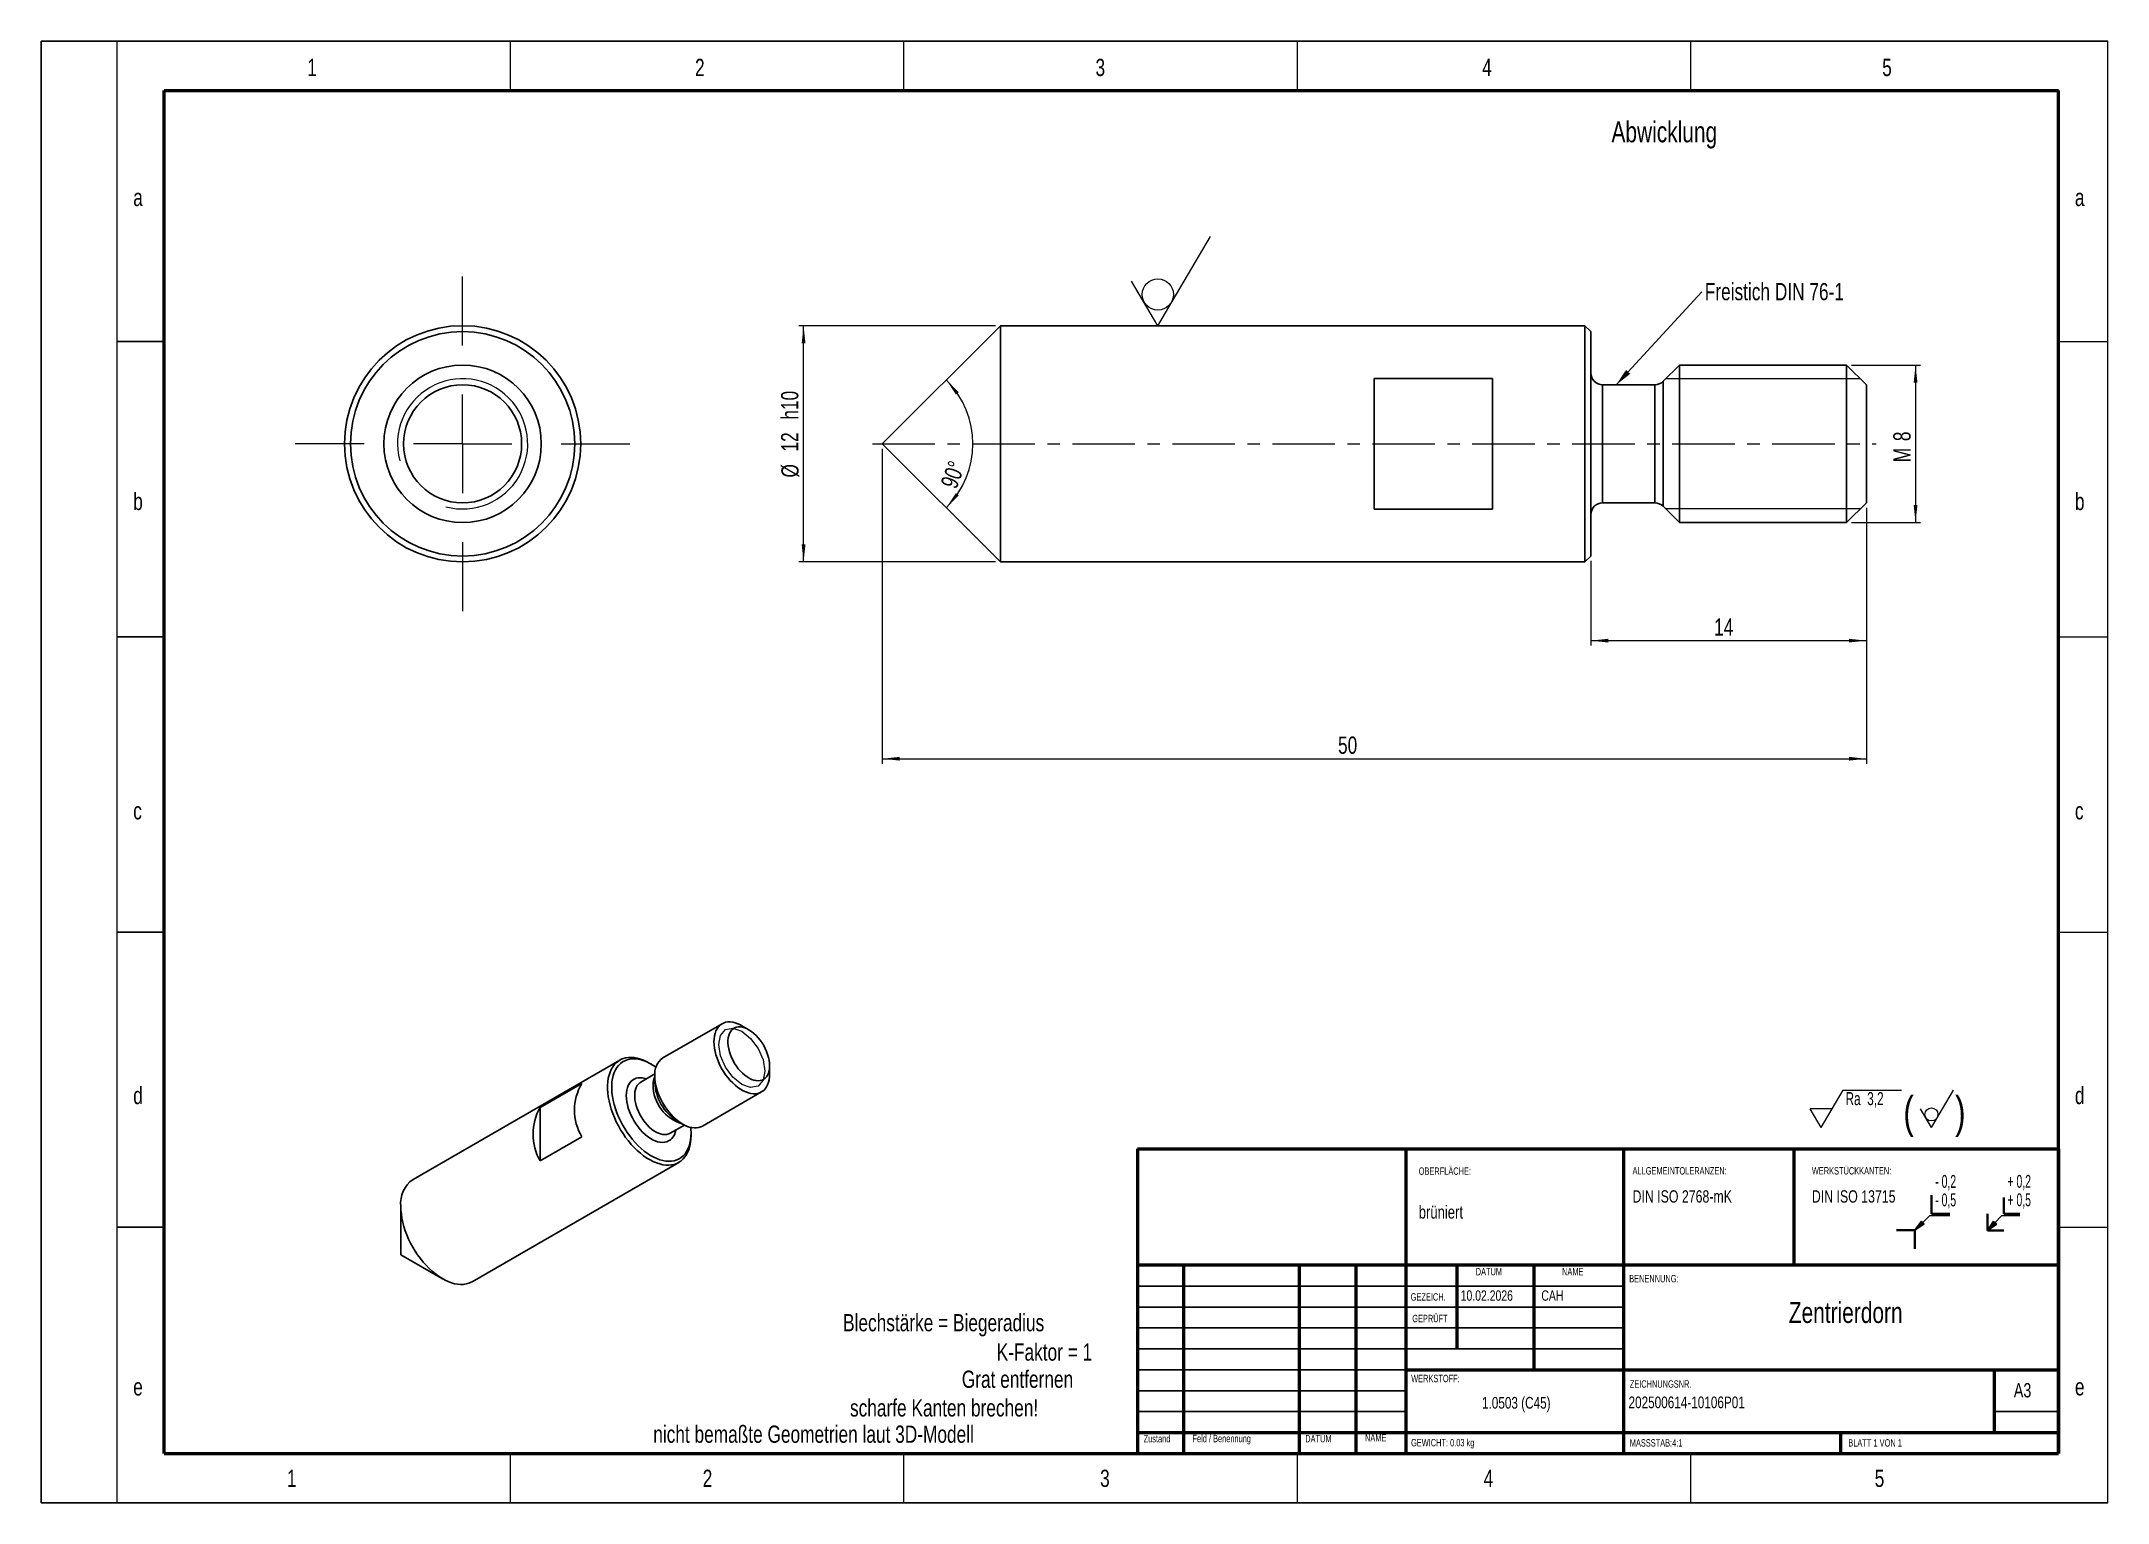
# Model space of a CAD drawing. Header units: millimetres. Extents: x 0 to 420, y 0 to 297.
import ezdxf

# ---------------------------------------------------------------- set-up
doc = ezdxf.new("R2010")
doc.units = ezdxf.units.MM
doc.header["$PDSIZE"] = -1
doc.linetypes.add('CENTERX2', pattern=[20.32, 12.7, -2.54, 2.54, -2.54])
doc.styles.add('SLDTEXTSTYLE0', font='TXT', dxfattribs={"width": 0.605})
doc.styles.add('SLDTEXTSTYLE1', font='TXT', dxfattribs={"width": 0.75})
doc.styles.add('SLDTEXTSTYLE2', font='TXT', dxfattribs={"width": 0.678571})
doc.styles.add('SLDTEXTSTYLE3', font='TXT', dxfattribs={"width": 0.692308})
doc.dimstyles.new('SLDDIMSTYLE0', dxfattribs={"dimtxt": 3.5, "dimasz": 3.556, "dimexe": 0, "dimexo": 0.0625, "dimgap": 0.875, "dimtad": 1, "dimlfac": 0.25, "dimrnd": 1e-09, "dimzin": 12, "dimdsep": 46, "dimtxsty": 'SLDTEXTSTYLE1', "dimsah": 1, "dimcen": 0.09, "dimadec": 0, "dimazin": 3, "dimtfac": 1, "dimtdec": 3, "dimtofl": 0, "dimtmove": 0, "dimatfit": 3, "dimfxl": 1, "dimfrac": 2, "dimtolj": 1, "dimarcsym": 0})
doc.dimstyles.new('SLDDIMSTYLE1', dxfattribs={"dimtxt": 3.5, "dimasz": 3.556, "dimexe": 0, "dimexo": 0.0625, "dimgap": 0.875, "dimtad": 1, "dimlfac": 0.25, "dimrnd": 1e-09, "dimzin": 12, "dimdsep": 46, "dimtxsty": 'SLDTEXTSTYLE1', "dimsah": 1, "dimcen": 0.09, "dimadec": 0, "dimazin": 3, "dimtfac": 1, "dimtdec": 3, "dimtofl": 0, "dimtmove": 0, "dimatfit": 3, "dimfxl": 1, "dimfrac": 2, "dimtolj": 1, "dimtzin": 12, "dimarcsym": 0})
doc.dimstyles.new('SLDDIMSTYLE2', dxfattribs={"dimtxt": 3.5, "dimasz": 3.556, "dimexe": 0, "dimexo": 0.0625, "dimgap": 0.875, "dimtad": 1, "dimdec": 4, "dimlfac": 0.25, "dimzin": 12, "dimdsep": 46, "dimtxsty": 'SLDTEXTSTYLE1', "dimsah": 1, "dimcen": 0.09, "dimazin": 3, "dimtfac": 1, "dimtdec": 3, "dimtofl": 0, "dimtmove": 0, "dimatfit": 3, "dimfxl": 1, "dimfrac": 2, "dimtolj": 1, "dimtzin": 12, "dimarcsym": 0})
doc.dimstyles.new('SLDDIMSTYLE3', dxfattribs={"dimtxt": 0.18, "dimasz": 3.556, "dimexe": 0, "dimexo": 0.0625, "dimgap": 0, "dimtad": 0, "dimtih": 1, "dimtoh": 1, "dimdec": 0, "dimrnd": 1e-09, "dimzin": 0, "dimdsep": 46, "dimtxsty": 'Standard', "dimsah": 1, "dimcen": 0.09, "dimadec": 0, "dimazin": 0, "dimtfac": 3.556, "dimtdec": 0, "dimtofl": 0, "dimtmove": 0, "dimatfit": 3, "dimfxl": 1, "dimfrac": 2, "dimtolj": 1, "dimtzin": 0, "dimarcsym": 0})

# ---------------------------------------------------------------- blocks, each defined once
blk = doc.blocks.new('SW_NOTE_0')
at = {"color": 0, "linetype": 'Continuous', "lineweight": 0, "insert": (0, 4.51), "char_height": 3.5, "attachment_point": 1, "style": 'SLDTEXTSTYLE0'}
blk.add_mtext('+ 0,5', dxfattribs=at)
blk = doc.blocks.new('SW_NOTE_0_1')
at = {"color": 0, "linetype": 'Continuous', "lineweight": 0, "insert": (0, 4.51), "char_height": 3.5, "attachment_point": 1, "style": 'SLDTEXTSTYLE0'}
blk.add_mtext('+ 0,2', dxfattribs=at)
blk = doc.blocks.new('SW_NOTE_0_2')
at = {"color": 0, "linetype": 'Continuous', "lineweight": 0, "insert": (0, 4.51), "char_height": 3.5, "attachment_point": 1, "style": 'SLDTEXTSTYLE0'}
blk.add_mtext('- 0,2', dxfattribs=at)
blk = doc.blocks.new('SW_NOTE_0_3')
at = {"color": 0, "linetype": 'Continuous', "lineweight": 0, "insert": (0, 4.51), "char_height": 3.5, "attachment_point": 1, "style": 'SLDTEXTSTYLE0'}
blk.add_mtext('- 0,5', dxfattribs=at)
blk = doc.blocks.new('Block3')
at = {"linetype": 'Continuous'}
for points in [[(735.45, 277.8), (737.92, 279.57), (737.22, 280.27)], [(755.16, 277.71), (757.62, 279.47), (756.78, 280.26)]]:
    blk.add_hatch(color=7, dxfattribs=at).paths.add_polyline_path(points, flags=0)
at = {"color": 7, "linetype": 'Continuous', "lineweight": 35}
for p, q in [((739.95, 287.3), (739.95, 282.3)), ((759.52, 286.66), (759.52, 282.3)), ((739.95, 282.3), (744.95, 282.3)), ((755.16, 277.71), (755.16, 282.3)), ((759.52, 282.3), (763.89, 282.3)), ((730.45, 277.8), (735.45, 277.8)), ((735.45, 277.8), (735.45, 272.8)), ((759.52, 277.71), (755.16, 277.71))]:
    blk.add_line(p, q, dxfattribs=at)
at = {"color": 7, "linetype": 'Continuous', "lineweight": 18}
for p, q in [((735.45, 277.8), (739.45, 281.8)), ((735.45, 277.8), (737.22, 280.27)), ((737.22, 280.27), (737.92, 279.57)), ((739.45, 281.8), (744.95, 281.8)), ((755.16, 277.71), (759.02, 281.8)), ((755.16, 277.71), (756.78, 280.26)), ((756.78, 280.26), (757.62, 279.47)), ((759.02, 281.8), (763.89, 281.8)), ((735.45, 277.8), (737.92, 279.57)), ((755.16, 277.71), (757.62, 279.47))]:
    blk.add_line(p, q, dxfattribs=at)
at = {"color": 7, "linetype": 'Continuous', "lineweight": 0}
for p in [(737.57, 279.92), (757.2, 279.87)]:
    blk.add_point(p, dxfattribs=at)
for name, p in [('SW_NOTE_0_2', (740.95, 288.28)), ('SW_NOTE_0_1', (760.52, 288.3)), ('SW_NOTE_0_3', (740.95, 283.28)), ('SW_NOTE_0', (760.52, 283.3))]:
    blk.add_blockref(name, p, dxfattribs=at)
blk = doc.blocks.new('SW_NOTE_0_4')
at = {"color": 0, "linetype": 'Continuous', "lineweight": 0}
for p, q in [((-4.95, -3.78), (-0.49, 3.78)), ((-0.49, 3.78), (11.39, 3.78)), ((17.46, -3.78), (21.92, 3.78)), ((-4.95, -3.78), (-7.18, 0)), ((-2.72, 0), (-7.18, 0)), ((17.46, -3.78), (15.23, 0))]:
    blk.add_line(p, q, dxfattribs=at)
blk.add_circle((17.46, -1.13), 1.32, dxfattribs=at)
at = {"color": 0, "linetype": 'Continuous', "lineweight": 0, "attachment_point": 1}
for s, insert, char_height, style in [('Ra  3,2', (0, 3.41), 2.646, 'SLDTEXTSTYLE2'), ('(', (11.75, 2.54), 6.35, 'SLDTEXTSTYLE1'), (')', (22.27, 2.54), 6.35, 'SLDTEXTSTYLE1')]:
    blk.add_mtext(s, dxfattribs=dict(at, insert=insert, char_height=char_height, style=style))
blk = doc.blocks.new('SW_NOTE_0_5')
at = {"color": 0, "linetype": 'Continuous', "lineweight": 0, "attachment_point": 1, "style": 'SLDTEXTSTYLE1'}
for s, insert, char_height in [('ALLGEMEINTOLERANZEN:', (0, 1.93), 1.5), ('DIN ISO 2768-mK', (0, -2.78), 2.5)]:
    blk.add_mtext(s, dxfattribs=dict(at, insert=insert, char_height=char_height))
blk = doc.blocks.new('SW_NOTE_0_6')
at = {"color": 0, "linetype": 'Continuous', "lineweight": 0, "attachment_point": 1, "style": 'SLDTEXTSTYLE1'}
for s, insert, char_height in [('WERKSTÜCKKANTEN:', (0, 1.93), 1.5), ('DIN ISO 13715', (0, -2.78), 2.5)]:
    blk.add_mtext(s, dxfattribs=dict(at, insert=insert, char_height=char_height))
blk = doc.blocks.new('SW_CENTERMARKSYMBOL_0')
at = {"color": 0, "linetype": 'Continuous', "lineweight": 18}
for p, q in [((0, 20), (0, 34)), ((0, 0), (0, 10)), ((-20, 0), (-34, 0)), ((0, 0), (-10, 0)), ((0, 0), (0, -10)), ((0, 0), (10, 0)), ((20, 0), (34, 0)), ((0, -20), (0, -34))]:
    blk.add_line(p, q, dxfattribs=at)
blk = doc.blocks.new('_D')
at = {"color": 7, "linetype": 'Continuous', "lineweight": 0}
for p, q in [((193.93, 239.2), (153.93, 239.2)), ((154.93, 191.2), (154.93, 239.2)), ((193.93, 191.2), (153.93, 191.2))]:
    blk.add_line(p, q, dxfattribs=at)
at = {"color": 7, "linetype": 'Continuous', "lineweight": 18}
for points in [[(154.93, 239.2), (154.54, 235.64), (155.31, 235.64)], [(154.93, 191.2), (155.31, 194.76), (154.54, 194.76)]]:
    blk.add_solid(points, dxfattribs=at)
at = {"color": 7, "linetype": 'Continuous', "lineweight": 18, "char_height": 3.5, "attachment_point": 1, "rotation": 90, "style": 'SLDTEXTSTYLE1'}
for s, insert in [('h10', (150.36, 220.11)), ('12', (150.36, 213.63)), ('%%c', (150.41, 208.35))]:
    blk.add_mtext(s, dxfattribs=dict(at, insert=insert))
blk = doc.blocks.new('_D_1')
at = {"color": 7, "linetype": 'Continuous', "lineweight": 0}
for p, q in [((370.93, 202.2), (370.93, 174.2)), ((314.93, 191.4), (314.93, 174.2)), ((314.93, 175.2), (370.93, 175.2))]:
    blk.add_line(p, q, dxfattribs=at)
at = {"color": 7, "linetype": 'Continuous', "lineweight": 18}
for points in [[(314.93, 175.2), (318.48, 174.82), (318.48, 175.58)], [(370.93, 175.2), (367.37, 175.58), (367.37, 174.82)]]:
    blk.add_solid(points, dxfattribs=at)
at = {"color": 7, "linetype": 'Continuous', "lineweight": 18, "insert": (339.99, 179.71), "char_height": 3.5, "attachment_point": 1, "style": 'SLDTEXTSTYLE1'}
blk.add_mtext('14', dxfattribs=at)
blk = doc.blocks.new('_D_2')
at = {"color": 7, "linetype": 'Continuous', "lineweight": 0}
for p, q in [((170.93, 214.2), (170.93, 150.2)), ((370.93, 202.2), (370.93, 150.2)), ((170.93, 151.2), (370.93, 151.2))]:
    blk.add_line(p, q, dxfattribs=at)
at = {"color": 7, "linetype": 'Continuous', "lineweight": 18}
for points in [[(170.93, 151.2), (174.48, 150.82), (174.48, 151.58)], [(370.93, 151.2), (367.37, 151.58), (367.37, 150.82)]]:
    blk.add_solid(points, dxfattribs=at)
at = {"color": 7, "linetype": 'Continuous', "lineweight": 18, "insert": (263.55, 155.71), "char_height": 3.5, "attachment_point": 1, "style": 'SLDTEXTSTYLE1'}
blk.add_mtext('50', dxfattribs=at)
blk = doc.blocks.new('_D_3')
at = {"color": 7, "linetype": 'Continuous', "lineweight": 18}
blk.add_arc((170.93, 215.2), 18.38, 315, 45, dxfattribs=at)
for points in [[(183.92, 228.2), (185.89, 225.21), (186.48, 225.69)], [(183.92, 202.2), (186.48, 204.7), (185.89, 205.19)]]:
    blk.add_solid(points, dxfattribs=at)
at = {"color": 7, "linetype": 'Continuous', "lineweight": 18, "insert": (182.69, 207.06), "char_height": 3.5, "attachment_point": 1, "rotation": 69.5822, "style": 'SLDTEXTSTYLE1'}
blk.add_mtext('90°', dxfattribs=at)
blk = doc.blocks.new('_D_4')
at = {"color": 7, "linetype": 'Continuous', "lineweight": 0}
for p, q in [((367.93, 231.2), (381.93, 231.2)), ((380.93, 231.2), (380.93, 199.2)), ((367.93, 199.2), (381.93, 199.2))]:
    blk.add_line(p, q, dxfattribs=at)
at = {"color": 7, "linetype": 'Continuous', "lineweight": 18}
for points in [[(380.93, 231.2), (380.54, 227.64), (381.31, 227.64)], [(380.93, 199.2), (381.31, 202.76), (380.54, 202.76)]]:
    blk.add_solid(points, dxfattribs=at)
at = {"color": 7, "linetype": 'Continuous', "lineweight": 18, "char_height": 3.5, "attachment_point": 1, "rotation": 90, "style": 'SLDTEXTSTYLE1'}
for s, insert in [('8', (376.41, 215.74)), ('M', (376.41, 211.45))]:
    blk.add_mtext(s, dxfattribs=dict(at, insert=insert))
blk = doc.blocks.new('SW_NOTE_0_7')
at = {"color": 0, "linetype": 'Continuous', "lineweight": 0, "insert": (0.61, 1.78), "char_height": 3.5, "attachment_point": 1, "style": 'SLDTEXTSTYLE1'}
blk.add_mtext('Freistich DIN 76-1', dxfattribs=at)
blk = doc.blocks.new('SW_SFSYMBOL_0')
at = {"color": 0, "linetype": 'Continuous', "lineweight": 0}
for q in [(10.70229, 11.79195), (-5.351145, 2.720975)]:
    blk.add_line((0, -6.35), q, dxfattribs=at)
blk.add_circle((0, 0), 3.175, dxfattribs=at)

msp = doc.modelspace()

# ---------------------------------------------------------------- linework, layer by layer
at = {"color": 7, "linetype": 'Continuous', "lineweight": 25}
for p, q in [((0.00398, 0.02368), (0.00398, 296.99171)), ((0.00398, 296.99171), (419.97522, 296.99171)), ((15.33844, 235.99171), (25.00398, 235.99171)), ((194.92576, 239.19913), (170.92576, 215.19913)), ((313.72576, 239.19913), (194.92576, 239.19913)), ((194.92576, 215.19913), (194.92576, 239.19913)), ((314.92576, 237.99913), (313.72576, 239.19913)), ((313.72576, 191.19913), (313.72576, 239.19913)), ((314.92576, 237.99913), (314.92576, 192.39913)), ((332.92576, 231.19913), (329.6287, 227.90207)), ((366.92576, 231.19913), (332.92576, 231.19913)), ((332.92576, 215.19913), (332.92576, 231.19913)), ((370.92576, 227.19913), (366.92576, 231.19913)), ((366.92576, 199.19913), (366.92576, 231.19913)), ((294.92576, 228.46563), (270.92576, 228.46563)), ((270.92576, 228.46563), (270.92576, 201.93263)), ((294.92576, 201.93263), (294.92576, 228.46563)), ((327.93164, 227.19913), (317.32576, 227.19913)), ((370.92576, 227.19913), (370.92576, 203.19913)), ((170.92576, 215.19913), (194.92576, 191.19913)), ((194.92576, 191.19913), (194.92576, 215.19913)), ((332.92576, 199.19913), (332.92576, 215.19913)), ((270.92576, 201.93263), (294.92576, 201.93263)), ((317.32576, 203.19913), (327.93164, 203.19913)), ((329.6287, 202.49619), (332.92576, 199.19913)), ((366.92576, 199.19913), (370.92576, 203.19913)), ((332.92576, 199.19913), (366.92576, 199.19913)), ((194.92576, 191.19913), (313.72576, 191.19913)), ((313.72576, 191.19913), (314.92576, 192.39913)), ((15.33844, 175.99171), (25.00398, 175.99171)), ((15.33844, 115.99171), (25.00398, 115.99171)), ((138.37081, 97.34955), (126.35, 90.41008)), ((143.78539, 96.13642), (142.37141, 96.95296)), ((117.56193, 89.95552), (75.55979, 65.7082)), ((123.98702, 89.11566), (123.56283, 89.36063)), ((148.02734, 87.15553), (148.02734, 88.78834)), ((109.84357, 85.22417), (101.35829, 80.32573)), ((124.70395, 87.1505), (121.83448, 85.49399)), ((124.69282, 86.74732), (124.69282, 85.40145)), ((101.35829, 69.49309), (101.35829, 80.32573)), ((134.34935, 76.5533), (146.37016, 83.49277)), ((127.83399, 75.10141), (130.70346, 76.75792)), ((129.18326, 77.62294), (130.34875, 76.9499)), ((101.35829, 69.49309), (109.84357, 74.39154)), ((132.04673, 74.66448), (132.04673, 75.15433)), ((87.55882, 44.92303), (129.56096, 69.17035)), ((73.07402, 60.21406), (73.07402, 50.41716)), ((15.33844, 55.99171), (25.00398, 55.99171)), ((73.07402, 50.41716), (81.55792, 45.51792)), ((321.57522, 44.02368), (222.77522, 44.02368)), ((321.57522, 39.77368), (222.77522, 39.77368)), ((321.57522, 35.52368), (222.77522, 35.52368)), ((321.57522, 31.27368), (222.77522, 31.27368)), ((277.37522, 27.02368), (222.77522, 27.02368)), ((277.37522, 22.77361), (222.77522, 22.77361)), ((277.37522, 18.52368), (222.77522, 18.52368)), ((409.97522, 18.52368), (396.97522, 18.52368)), ((0.00398, 0.02368), (419.97522, 0.02368))]:
    msp.add_line(p, q, dxfattribs=at)
at = {"color": 7, "linetype": 'Continuous', "lineweight": 18}
for p, q in [((15.33844, 296.99171), (15.33844, 0.02368)), ((95.30026, 296.99171), (95.30026, 286.99171)), ((175.26209, 296.99171), (175.26209, 286.99171)), ((255.22391, 296.99171), (255.22391, 286.99171)), ((335.18574, 296.99171), (335.18574, 286.99171)), ((419.97522, 0.02368), (419.97522, 296.99171)), ((409.97522, 235.99171), (419.97522, 235.99171)), ((369.68776, 228.43713), (330.16376, 228.43713)), ((369.68776, 201.96113), (330.16376, 201.96113)), ((409.97522, 175.99171), (419.97522, 175.99171)), ((409.97522, 115.99171), (419.97522, 115.99171)), ((409.97522, 55.99171), (419.97522, 55.99171)), ((95.30026, 10.02368), (95.30026, 0.02368)), ((175.26209, 10.02368), (175.26209, 0.02368)), ((255.22391, 10.02368), (255.22391, 0.02368)), ((335.18574, 10.02368), (335.18574, 0.02368))]:
    msp.add_line(p, q, dxfattribs=at)
at = {"color": 7, "linetype": 'Continuous', "lineweight": 50}
for p, q in [((25.00398, 10.02368), (25.00398, 286.99171)), ((25.00398, 286.99171), (409.97522, 286.99171)), ((409.97522, 10.02368), (409.97522, 286.99171)), ((222.77522, 71.898), (409.97522, 71.898)), ((222.77522, 71.898), (222.77522, 10.02368)), ((277.37522, 10.02368), (277.37522, 71.898)), ((321.57522, 71.898), (321.57522, 10.02368)), ((356.16678, 71.898), (356.16678, 48.27368)), ((409.97522, 71.898), (409.97522, 10.02368)), ((409.97522, 48.27368), (222.77522, 48.27368)), ((232.1767, 48.27368), (232.1767, 10.02368)), ((255.66793, 48.27368), (255.66793, 10.02368)), ((267.17415, 48.27368), (267.17415, 10.02368)), ((287.77522, 31.27368), (287.77522, 48.27368)), ((303.37522, 48.27368), (303.37522, 27.02368)), ((277.37522, 27.02368), (409.97522, 27.02368)), ((396.97522, 14.27368), (396.97522, 27.02368)), ((222.77522, 14.27368), (409.97522, 14.27368)), ((365.77522, 10.02368), (365.77522, 14.27368)), ((25.00398, 10.02368), (409.97522, 10.02368))]:
    msp.add_line(p, q, dxfattribs=at)
at = {"color": 8, "linetype": 'Continuous', "lineweight": 25}
for p, q in [((317.32576, 227.19913), (317.32576, 203.19913)), ((327.93164, 215.19913), (327.93164, 227.19913)), ((329.6287, 227.90207), (329.6287, 202.49619)), ((327.93164, 203.19913), (327.93164, 215.19913))]:
    msp.add_line(p, q, dxfattribs=at)
at = {"color": 7, "linetype": 'CENTERX2', "lineweight": 18}
msp.add_line((168.92576, 215.19913), (372.92576, 215.19913), dxfattribs=at)
at = {"color": 7, "linetype": 'Continuous', "lineweight": 25, "flags": 128}
for points in [[(148.02734, 87.15553), (148.00173, 86.54938), (147.92511, 85.97829), (147.7982, 85.44744), (147.62213, 84.96163), (147.3985, 84.52527), (147.12934, 84.14229), (146.81707, 83.81618), (146.46454, 83.54989), (146.07494, 83.34582), (145.65178, 83.20583), (145.19891, 83.13118), (144.72043, 83.12256), (144.22066, 83.18002), (143.70414, 83.30307), (143.17554, 83.49058), (142.63965, 83.74085), (142.10132, 84.05162), (141.56543, 84.42007), (141.03683, 84.84287), (140.52031, 85.31619), (140.02054, 85.83574), (139.54206, 86.39682), (139.08919, 86.99434), (138.66604, 87.62289), (138.27643, 88.27679), (137.9239, 88.95011), (137.61164, 89.63674), (137.34247, 90.33049), (137.11884, 91.02505), (136.94277, 91.71414), (136.81586, 92.39153), (136.73925, 93.05107), (136.71363, 93.68679), (136.73925, 94.29294), (136.81586, 94.86403), (136.94277, 95.39488), (137.11884, 95.88069), (137.34247, 96.31706), (137.61164, 96.70003), (137.9239, 97.02614), (138.27643, 97.29243), (138.66604, 97.4965), (139.08919, 97.63649), (139.54206, 97.71114), (140.02054, 97.71977), (140.52031, 97.6623), (141.03683, 97.53925), (141.56543, 97.35175), (142.10132, 97.10147), (142.37141, 96.95296)], [(148.02734, 88.78834), (148.00159, 89.34217), (147.92465, 89.919), (147.79746, 90.51183), (147.62156, 91.11348), (147.39909, 91.71663), (147.13274, 92.31397), (146.82575, 92.89824), (146.48185, 93.46235), (146.1052, 93.99945), (145.70039, 94.50303), (145.27233, 94.96698), (144.82621, 95.38565), (144.36744, 95.75397), (143.9016, 96.06747), (143.43435, 96.32234), (142.97134, 96.51548), (142.51821, 96.64456), (142.08045, 96.70801), (141.66338, 96.70505), (141.27206, 96.63573), (140.91124, 96.50088), (140.5853, 96.30213), (140.29819, 96.04192), (140.05341, 95.72338), (139.85392, 95.35039), (139.70214, 94.92748), (139.59992, 94.45978), (139.5485, 93.95296), (139.5485, 93.41319), (139.59992, 92.847), (139.70214, 92.26128), (139.85392, 91.66313), (140.05341, 91.05981), (140.29819, 90.45866), (140.5853, 89.86696), (140.91124, 89.29189), (141.27206, 88.74045), (141.66338, 88.21931), (142.08045, 87.73481), (142.51821, 87.29284), (142.97134, 86.89874), (143.43435, 86.55731), (143.9016, 86.2727), (144.36744, 86.04835), (144.82621, 85.88699), (145.27233, 85.79058), (145.70039, 85.76029), (146.1052, 85.79649), (146.48185, 85.89873), (146.82575, 86.06578), (147.13274, 86.29561), (147.39909, 86.58543), (147.62156, 86.93171), (147.79746, 87.33027), (147.92465, 87.77625), (148.00159, 88.26425), (148.02734, 88.78834)], [(132.04673, 74.66448), (132.02121, 73.91991), (131.94482, 73.20926), (131.81801, 72.53684), (131.64154, 71.90666), (131.41647, 71.32253), (131.14417, 70.78797), (130.82626, 70.30617), (130.46466, 69.88005), (130.06155, 69.51216), (129.61934, 69.20471), (129.1407, 68.95956), (128.62851, 68.77819), (128.08584, 68.66167), (127.51596, 68.61071), (126.92229, 68.62563), (126.30842, 68.70632), (125.67802, 68.8523), (125.0349, 69.0627), (124.38291, 69.33625), (123.72599, 69.6713), (123.06807, 70.06584), (122.41312, 70.5175), (121.76508, 71.02356), (121.12784, 71.58097), (120.50524, 72.18639), (119.90101, 72.83618), (119.31881, 73.52642), (118.76211, 74.25296), (118.23428, 75.01144), (117.73849, 75.79729), (117.27772, 76.60579), (116.85474, 77.43207), (116.4721, 78.27117), (116.13209, 79.11804), (115.83676, 79.96758), (115.58789, 80.81469), (115.38697, 81.65427), (115.23522, 82.48127), (115.13354, 83.29073), (115.08255, 84.07776), (115.08255, 84.83764), (115.13354, 85.5658), (115.23522, 86.25785), (115.38697, 86.90964), (115.58789, 87.51725), (115.83676, 88.07702), (116.13209, 88.58558), (116.4721, 89.03989), (116.85474, 89.43719), (117.27772, 89.77511), (117.73849, 90.05162), (118.23428, 90.26504), (118.76211, 90.4141), (119.31881, 90.4979), (119.90101, 90.51593), (120.50524, 90.4681), (121.12784, 90.35467), (121.76508, 90.17635), (122.41312, 89.93419), (123.06807, 89.62966), (123.56283, 89.36063)], [(124.93632, 88.50269), (124.46627, 88.82244), (123.82544, 89.2071), (123.18562, 89.53234), (122.55087, 89.79609), (121.92518, 89.99669), (121.31252, 90.13288), (120.71676, 90.20379), (120.14167, 90.20897), (119.59089, 90.14839), (119.06788, 90.02244), (118.57597, 89.8319), (118.11827, 89.578), (117.69766, 89.26232), (117.3168, 88.88686), (116.9781, 88.45401), (116.68372, 87.96649), (116.43549, 87.4274), (116.235, 86.84012), (116.08352, 86.20839), (115.98199, 85.53619), (115.93107, 84.82778), (115.93107, 84.08763), (115.98199, 83.32042), (116.08352, 82.531), (116.235, 81.72436), (116.43549, 80.90561), (116.68372, 80.07992), (116.9781, 79.25251), (117.3168, 78.42861), (117.69766, 77.61343), (118.11827, 76.81212), (118.57597, 76.02975), (119.06788, 75.27127), (119.59089, 74.54148), (120.14167, 73.84497), (120.71676, 73.18617), (121.31252, 72.56923), (121.92518, 71.99806), (122.55087, 71.47626), (123.18562, 71.00713), (123.82544, 70.59365), (124.46627, 70.23843), (125.10406, 69.9437), (125.73478, 69.71134), (126.35444, 69.54281), (126.95913, 69.43918), (127.54502, 69.40111), (128.1084, 69.42883), (128.64572, 69.52216), (129.15358, 69.68053), (129.62876, 69.90293), (130.06827, 70.18795), (130.46932, 70.53379), (130.82938, 70.93826), (131.14617, 71.39881), (131.41769, 71.91252), (131.64223, 72.47616), (131.81835, 73.08614), (131.94496, 73.73862), (132.02125, 74.42947), (132.04673, 75.15433), (132.04673, 75.15433)], [(134.34935, 76.5533), (134.05412, 76.40635), (133.63097, 76.26636), (133.1781, 76.19172), (132.69961, 76.18309), (132.19985, 76.24055), (131.68333, 76.3636), (131.15473, 76.55111), (130.61884, 76.80138), (130.08051, 77.11215), (129.54462, 77.4806), (129.01602, 77.9034), (128.4995, 78.37672), (127.99973, 78.89627), (127.52124, 79.45735), (127.06837, 80.05487), (126.64522, 80.68342), (126.25561, 81.33732), (125.90308, 82.01064), (125.59082, 82.69727), (125.32166, 83.39102), (125.09803, 84.08558), (124.92196, 84.77467), (124.79504, 85.45206), (124.71843, 86.1116), (124.69282, 86.74732)], [(132.04673, 75.15433), (132.02125, 75.90861), (131.99063, 76.28294)], [(87.55882, 44.92303), (87.38226, 44.82693), (86.88647, 44.61351), (86.35864, 44.46445), (85.80194, 44.38065), (85.21974, 44.36261), (84.61551, 44.41045), (83.99291, 44.52387), (83.35567, 44.7022), (82.70763, 44.94435), (82.05268, 45.24888), (81.39476, 45.61395), (80.73784, 46.03737), (80.08585, 46.51659), (79.44273, 47.04873), (78.81233, 47.63058), (78.19846, 48.25866), (77.60479, 48.92917), (77.03491, 49.6381), (76.49225, 50.38117), (75.98005, 51.15391), (75.50141, 51.95169), (75.0592, 52.76969), (74.65609, 53.60301), (74.29449, 54.44663), (73.97658, 55.29547), (73.70428, 56.14444), (73.47921, 56.98842), (73.30274, 57.82234), (73.17593, 58.64118), (73.09954, 59.44002), (73.07402, 60.21406)]]:
    msp.add_lwpolyline(points, dxfattribs=at)
at = {"color": 7, "linetype": 'Continuous', "lineweight": 18, "flags": 128}
msp.add_lwpolyline([(142.37049, 85.01648), (140.5794, 86.46186), (139.06099, 88.51001), (138.04642, 90.84911), (137.69015, 93.12306), (138.04642, 94.98568), (139.06099, 96.15338), (140.5794, 96.44841), (142.37049, 95.82584), (144.16158, 94.38046), (145.67999, 92.33232), (146.69456, 89.99321), (147.05083, 87.71926), (146.69456, 85.85665), (145.67999, 84.68894), (144.16158, 84.39391), (142.37049, 85.01648)], dxfattribs=at)
at = {"color": 8, "linetype": 'Continuous', "lineweight": 25, "flags": 128}
for points in [[(128.9756, 75.76044), (128.97266, 75.7455), (128.84339, 75.24359), (128.66428, 74.78852), (128.43716, 74.38495), (128.16436, 74.03704), (127.84868, 73.74833), (127.49336, 73.52181), (127.10205, 73.35979), (126.67876, 73.26393), (126.22783, 73.23523), (125.7539, 73.27397), (125.26182, 73.37975), (124.75665, 73.5515), (124.24357, 73.78745), (123.72785, 74.08517), (123.21477, 74.44161), (122.7096, 74.85312), (122.21752, 75.31548), (121.74359, 75.82393), (121.29267, 76.37326), (120.86938, 76.95783), (120.47806, 77.57165), (120.12274, 78.20842), (119.80707, 78.8616), (119.53426, 79.52448), (119.30714, 80.19028), (119.12803, 80.85215), (118.99876, 81.50331), (118.92066, 82.13707), (118.89454, 82.74692), (118.92066, 83.32662), (118.99876, 83.87021), (119.12803, 84.37212), (119.30714, 84.82719), (119.53426, 85.23076), (119.80707, 85.57868), (120.12274, 85.86738), (120.47806, 86.0939), (120.86938, 86.25592), (121.29267, 86.35178), (121.74359, 86.38048), (122.21752, 86.34174), (122.7096, 86.23596), (122.97609, 86.15303)], [(121.83448, 85.49399), (121.63484, 85.36227), (121.34773, 85.10205), (121.10295, 84.78351), (120.90346, 84.41052), (120.75168, 83.98761), (120.64946, 83.51991), (120.59804, 83.01309), (120.59804, 82.47332), (120.64946, 81.90713), (120.75168, 81.32141), (120.90346, 80.72326), (121.10295, 80.11995), (121.34773, 79.51879), (121.63484, 78.92709), (121.96078, 78.35202), (122.3216, 77.80058), (122.71292, 77.27944), (123.12999, 76.79494), (123.56775, 76.35297), (124.02088, 75.95887), (124.48388, 75.61744), (124.95114, 75.33283), (125.41698, 75.10848), (125.87575, 74.94712), (126.32187, 74.85071), (126.74993, 74.82042), (127.15474, 74.85662), (127.53139, 74.95886), (127.83399, 75.10141)]]:
    msp.add_lwpolyline(points, dxfattribs=at)
at = {"color": 7, "linetype": 'Continuous', "lineweight": 25}
for radius in [24, 22.8, 16, 12]:
    msp.add_circle((85.6266, 215.19913), radius, dxfattribs=at)
at = {"color": 7, "linetype": 'Continuous', "lineweight": 18}
msp.add_arc((85.6266, 215.19913), 13.238, 255, 195, dxfattribs=at)
at = {"color": 7, "linetype": 'Continuous', "lineweight": 25}
for centre, radius, start, end in [((317.32576, 229.59913), 2.4, 180, 270), ((327.93164, 229.59913), 2.4, 270, 315), ((317.32576, 200.79913), 2.4, 90, 180), ((327.93164, 200.79913), 2.4, 45, 90), ((128.61334, 87.17979), 3.9443, 125.0174236, 186.2947568), ((119.05913, 79.80786), 10.68938, 149.5556749, 210.4443251), ((111.00121, 74.90941), 11.05995, 150.6775689, 209.3224311), ((78.89535, 60.88966), 5.8604, 124.6922893, 186.6198911)]:
    msp.add_arc(centre, radius, start, end, dxfattribs=at)
at = {"color": 8, "linetype": 'Continuous', "lineweight": 25}
for centre, radius, start, end in [((128.35671, 85.01505), 4.0167, 155.8063686, 181.4757133), ((132.56417, 84.89051), 8.22285, 179.8530119, 253.8296536), ((134.39954, 85.81963), 9.71572, 182.4668453, 237.5277782)]:
    msp.add_arc(centre, radius, start, end, dxfattribs=at)

# ---------------------------------------------------------------- block references
at = {"color": 7, "linetype": 'Continuous', "lineweight": 0}
for name, p in [('SW_SFSYMBOL_0', (226.94166, 245.54913)), ('SW_CENTERMARKSYMBOL_0', (85.6266, 215.19913)), ('SW_NOTE_0_7', (337.48186, 246.0958)), ('SW_NOTE_0_4', (366.69953, 80.04318)), ('SW_NOTE_0_5', (323.40683, 66.28465)), ('SW_NOTE_0_6', (359.85409, 66.28465))]:
    msp.add_blockref(name, p, dxfattribs=at)
at = {"color": 7, "linetype": 'Continuous', "xscale": 0.75, "yscale": 0.75, "zscale": 0.75}
msp.add_blockref('Block3', (-170.78653, -152.97413), dxfattribs=at)

# ---------------------------------------------------------------- texts
at = {"color": 7, "linetype": 'Continuous', "lineweight": 0}
for s, insert, char_height, attachment_point, style in [('1', (54.04538, 293.43614), 3.5, 1, 'SLDTEXTSTYLE1'), ('2', (132.85921, 293.43614), 3.5, 1, 'SLDTEXTSTYLE1'), ('3', (214.25603, 293.43614), 3.5, 1, 'SLDTEXTSTYLE1'), ('4', (292.83629, 293.43614), 3.5, 1, 'SLDTEXTSTYLE1'), ('5', (374.14546, 293.43614), 3.5, 1, 'SLDTEXTSTYLE1'), ('Abwicklung', (319.12762, 280.70511), 4.233333, 1, 'SLDTEXTSTYLE1'), ('a', (18.67859, 267.0172), 3.5, 1, 'SLDTEXTSTYLE1'), ('a', (413.31537, 267.0172), 3.5, 1, 'SLDTEXTSTYLE1'), ('b', (18.67859, 205.23126), 3.5, 1, 'SLDTEXTSTYLE1'), ('b', (413.31537, 205.23126), 3.5, 1, 'SLDTEXTSTYLE1'), ('c', (18.67859, 142.37389), 3.5, 1, 'SLDTEXTSTYLE1'), ('c', (413.31537, 142.37389), 3.5, 1, 'SLDTEXTSTYLE1'), ('d', (18.67859, 84.51654), 3.5, 1, 'SLDTEXTSTYLE1'), ('d', (413.31537, 84.51654), 3.5, 1, 'SLDTEXTSTYLE1'), ('OBERFLÄCHE:', (279.95137, 68.15129), 1.5, 1, 'SLDTEXTSTYLE1'), ('brüniert', (279.95137, 60.39712), 2.645833, 1, 'SLDTEXTSTYLE1'), ('DATUM', (291.53587, 47.7227), 1.5, 1, 'SLDTEXTSTYLE1'), ('NAME', (309.08415, 47.7227), 1.5, 1, 'SLDTEXTSTYLE1'), ('BENENNUNG:', (322.73141, 46.30201), 1.5, 1, 'SLDTEXTSTYLE1'), ('GEZEICH.', (278.31627, 42.5842), 1.5, 1, 'SLDTEXTSTYLE1'), ('10.02.2026', (288.47206, 43.17255), 2.116667, 1, 'SLDTEXTSTYLE1'), ('CAH', (304.86848, 43.17867), 2.116667, 1, 'SLDTEXTSTYLE1'), ('Blechstärke = Biegeradius', (162.95561, 38.35072), 3.5, 1, 'SLDTEXTSTYLE1'), ('GEPRÜFT', (278.63976, 38.19921), 1.5, 1, 'SLDTEXTSTYLE1'), ('Zentrierdorn', (366.734, 40.77952), 4.2333333, 2, 'SLDTEXTSTYLE1'), ('K-Faktor = 1', (194.17356, 32.38182), 3.5, 1, 'SLDTEXTSTYLE1'), ('Grat entfernen', (187.08678, 26.86143), 3.5, 1, 'SLDTEXTSTYLE1'), ('WERKSTOFF:', (278.42108, 26.00974), 1.5, 1, 'SLDTEXTSTYLE1'), ('e', (18.67859, 25.30736), 3.5, 1, 'SLDTEXTSTYLE1'), ('scharfe Kanten brechen!', (164.36595, 21.03604), 3.5, 1, 'SLDTEXTSTYLE1'), ('1.0503 (C45)', (299.77948, 21.50925), 2.38125, 2, 'SLDTEXTSTYLE1'), ('202500614-10106P01', (322.58844, 21.59794), 2.38125, 1, 'SLDTEXTSTYLE1'), ('ZEICHNUNGSNR.', (322.84919, 24.89232), 1.5, 1, 'SLDTEXTSTYLE1'), ('A3', (400.89621, 24.32412), 2.910417, 1, 'SLDTEXTSTYLE1'), ('e', (413.31537, 25.30736), 3.5, 1, 'SLDTEXTSTYLE1'), ('nicht bemaßte Geometrien laut 3D-Modell', (124.3736, 15.69259), 3.5, 1, 'SLDTEXTSTYLE1'), ('Zustand', (224.03528, 13.77733), 1.5, 1, 'SLDTEXTSTYLE1'), ('Feld / Benennung', (233.97237, 13.81142), 1.5, 1, 'SLDTEXTSTYLE1'), ('DATUM', (256.88499, 13.77408), 1.5, 1, 'SLDTEXTSTYLE1'), ('NAME', (269.03482, 13.96085), 1.5, 1, 'SLDTEXTSTYLE1'), ('GEWICHT: 0.03 kg', (278.39303, 12.97299), 1.4986, 1, 'SLDTEXTSTYLE1'), ('MASSSTAB:4:1', (322.84919, 12.92377), 1.5, 1, 'SLDTEXTSTYLE1'), ('BLATT 1 VON 1', (367.25352, 12.92377), 1.5, 1, 'SLDTEXTSTYLE3'), ('1', (49.9256, 6.72208), 3.5, 1, 'SLDTEXTSTYLE1'), ('2', (134.42271, 6.72208), 3.5, 1, 'SLDTEXTSTYLE1'), ('3', (215.19429, 6.72208), 3.5, 1, 'SLDTEXTSTYLE1'), ('4', (293.14134, 6.72208), 3.5, 1, 'SLDTEXTSTYLE1'), ('5', (372.62669, 6.72208), 3.5, 1, 'SLDTEXTSTYLE1')]:
    msp.add_mtext(s, dxfattribs=dict(at, insert=insert, char_height=char_height, attachment_point=attachment_point, style=style))

# ---------------------------------------------------------------- dimensions: what is measured, and where the dimension line sits
at = {"color": 7, "linetype": 'Continuous', "lineweight": 18}
for base, p1, p2, text, dimstyle, picture, middle in [((154.92576, 239.19913), (194.92576, 191.19913), (194.92576, 239.19913), '%%c<>h10', 'SLDDIMSTYLE0', '_D', (154.92576, 218.22929)), ((380.92576, 199.19913), (366.92576, 231.19913), (366.92576, 199.19913), 'M<>', 'SLDDIMSTYLE1', '_D_4', (380.92576, 214.88876))]:
    dim = msp.add_linear_dim(base=base, p1=p1, p2=p2, angle=90, text=text, dimstyle=dimstyle, dxfattribs=at)
    dim.commit()
    dim.dimension.update_dxf_attribs({"geometry": picture, "text_midpoint": middle, "dimtype": 160})
dim = msp.add_angular_dim_2l(base=(189.30486, 215.19913), line1=((170.92576, 215.19913), (194.92576, 191.19913)), line2=((194.92576, 239.19913), (170.92576, 215.19913)), dimstyle='SLDDIMSTYLE2', dxfattribs=at)
dim.commit()
dim.dimension.update_dxf_attribs({"geometry": '_D_3', "text_midpoint": (188.15017, 208.78733), "dimtype": 162})
for base, p1, picture, middle in [((370.92576, 151.19913), (170.92576, 215.19913), '_D_2', (266.13245, 151.19913)), ((370.92576, 175.19913), (314.92576, 192.39913), '_D_1', (342.58031, 175.19913))]:
    dim = msp.add_linear_dim(base=base, p1=p1, p2=(370.92576, 203.19913), dimstyle='SLDDIMSTYLE1', dxfattribs=at)
    dim.commit()
    dim.dimension.update_dxf_attribs({"geometry": picture, "text_midpoint": middle, "dimtype": 160})

# ---------------------------------------------------------------- leaders
at = {"color": 7, "linetype": 'Continuous', "lineweight": 0}
msp.add_leader([(320.10283, 227.19913), (337.48186, 246.0958)], dimstyle='SLDDIMSTYLE3', dxfattribs=at)

doc.saveas('drawing.dxf')
